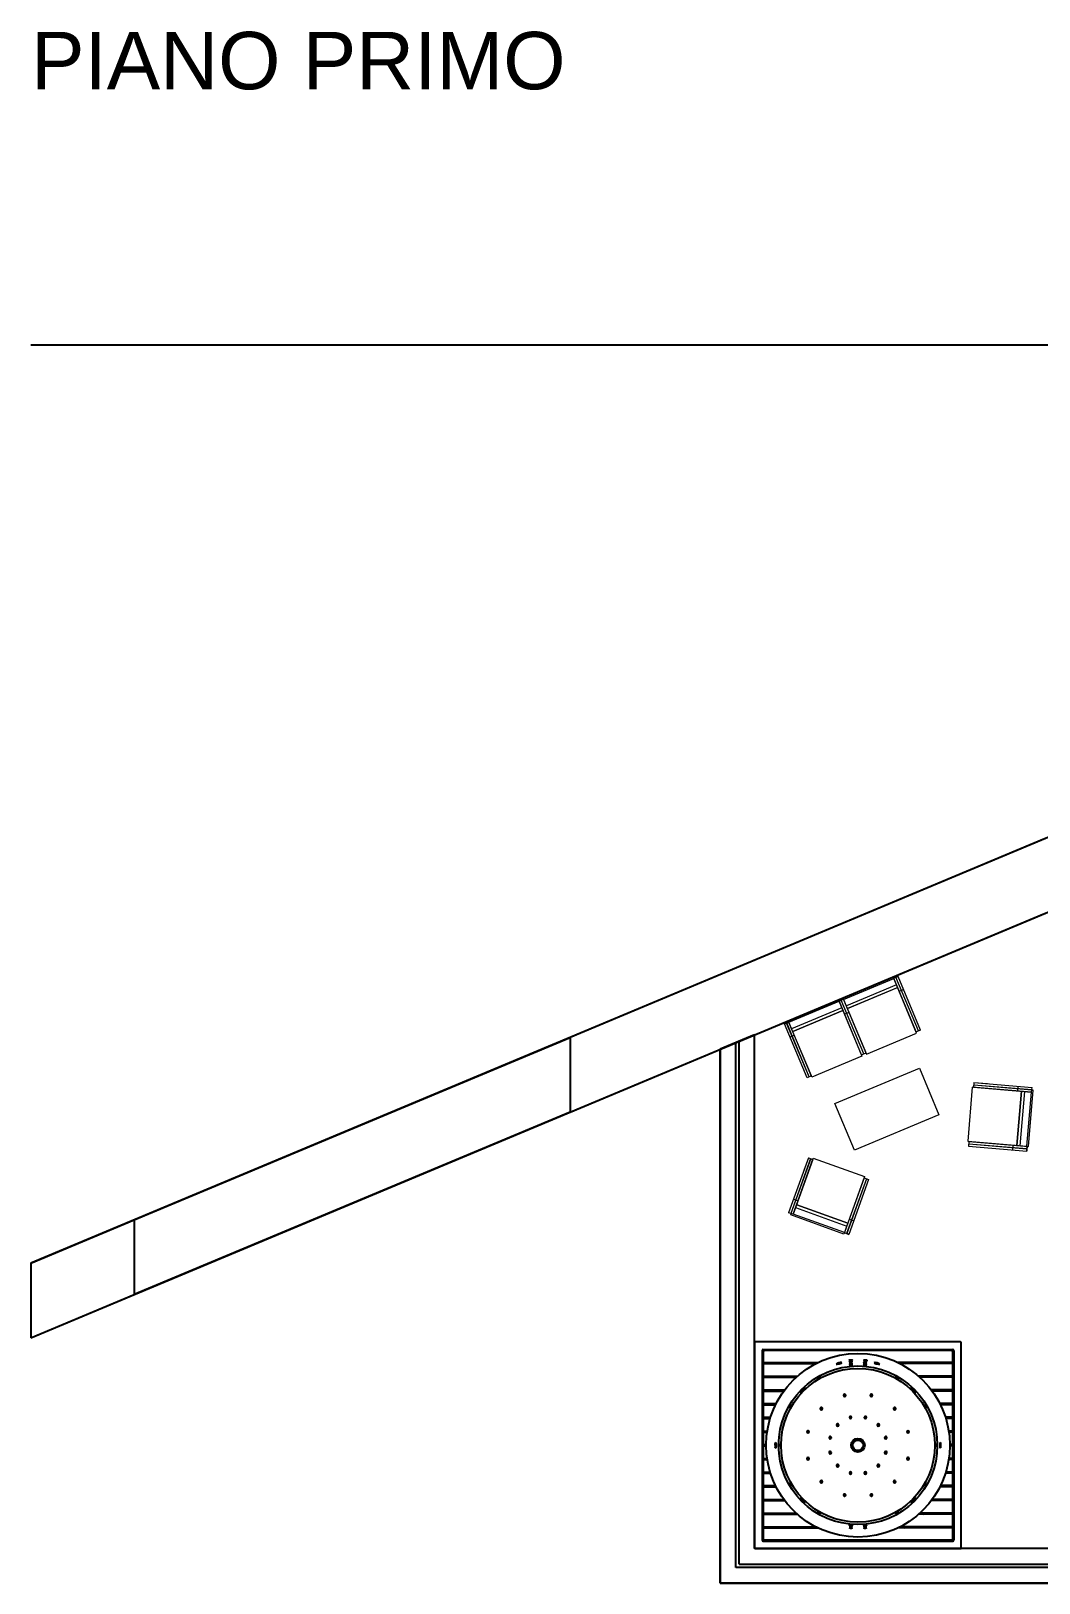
# Model space of a CAD drawing. Header units: millimetres. Extents: x 4686 to 9873, y 2010 to 4441.
# Drawn here: x 7361 to 8239, y 2928 to 4280 of the extents above; entities that cross this region are included whole.
import ezdxf

# ---------------------------------------------------------------- set-up
doc = ezdxf.new("R2010")
doc.units = ezdxf.units.MM
doc.layers.add('ARREDI_attrezzature_furniture', color=175, linetype='Continuous', lineweight=9)
doc.layers.add('SEZIONI_medie_small_section', color=2, linetype='Continuous', lineweight=25)
for name, color, linetype in [('MURO', 1, 'Continuous'), ('vetro', 140, 'Continuous'), ('Wall', 7, 'Continuous')]:
    doc.layers.add(name, color=color, linetype=linetype)
doc.styles.get("Standard").update_dxf_attribs({"font": 'Arial.ttf'})

msp = doc.modelspace()

# ---------------------------------------------------------------- linework, layer by layer
for p, q in [((7360.5, 4006.9), (9360.5, 4006.9)), ((7997.4, 3130.8), (7997.4, 2965.8)), ((7998.4, 3131.8), (8163.2, 3131.8)), ((8164.4, 3130.6), (8164.4, 2965.8)), ((7998.4, 3120.4), (8046.2, 3120.4)), ((7998.4, 3119.4), (8044.2, 3119.4)), ((8000.9, 3120.4), (8000.9, 3119.4)), ((8163.4, 3120.4), (8115.7, 3120.4)), ((8163.4, 3119.4), (8117.7, 3119.4)), ((8160.9, 3120.4), (8160.9, 3119.4)), ((7998.4, 3108.5), (8028.1, 3108.5)), ((7998.4, 3107.5), (8027, 3107.5)), ((7998.4, 3096.5), (8017.1, 3096.5)), ((8000.9, 3108.5), (8000.9, 3107.5)), ((8000.9, 3096.5), (8000.9, 3095.5)), ((8163.4, 3108.5), (8133.7, 3108.5)), ((8163.4, 3107.5), (8134.8, 3107.5)), ((8163.4, 3096.5), (8144.8, 3096.5)), ((8160.9, 3108.5), (8160.9, 3107.5)), ((8160.9, 3096.5), (8160.9, 3095.5)), ((7998.4, 3095.5), (8016.3, 3095.5)), ((7998.4, 3084.6), (8009.6, 3084.6)), ((7998.4, 3083.6), (8009.1, 3083.6)), ((8000.9, 3084.6), (8000.9, 3083.6)), ((8163.4, 3095.5), (8145.5, 3095.5)), ((8163.4, 3084.6), (8152.2, 3084.6)), ((8163.4, 3083.6), (8152.7, 3083.6)), ((8160.9, 3084.6), (8160.9, 3083.6)), ((7998.4, 3072.7), (8004.7, 3072.7)), ((7998.4, 3071.7), (8004.4, 3071.7)), ((8000.9, 3072.7), (8000.9, 3071.7)), ((8163.4, 3072.7), (8157.1, 3072.7)), ((8163.4, 3071.7), (8157.4, 3071.7)), ((8160.9, 3072.7), (8160.9, 3071.7)), ((7998.4, 3060.7), (8001.9, 3060.7)), ((7998.4, 3059.7), (8001.7, 3059.7)), ((8000.9, 3060.7), (8000.9, 3059.7)), ((8163.4, 3060.7), (8160, 3060.7)), ((8163.4, 3059.7), (8160.1, 3059.7)), ((8160.9, 3060.7), (8160.9, 3059.7)), ((7998.4, 3048.9), (8000.9, 3048.9)), ((7998.4, 3047.8), (8000.9, 3047.8)), ((8163.4, 3048.9), (8160.9, 3048.9)), ((8163.4, 3047.8), (8160.9, 3047.8)), ((7998.4, 3036.9), (8001.7, 3036.9)), ((7998.4, 3035.9), (8001.9, 3035.9)), ((8000.9, 3035.9), (8000.9, 3036.9)), ((8163.4, 3035.9), (8160, 3035.9)), ((8163.4, 3036.9), (8160.1, 3036.9)), ((8160.9, 3035.9), (8160.9, 3036.9)), ((7998.4, 3025), (8004.4, 3025)), ((7998.4, 3024), (8004.7, 3024)), ((8000.9, 3024), (8000.9, 3025)), ((8000.9, 3024), (8000.9, 3025)), ((8163.4, 3024), (8157.1, 3024)), ((8163.4, 3025), (8157.4, 3025)), ((8160.9, 3024), (8160.9, 3025)), ((8160.9, 3024), (8160.9, 3025)), ((7998.4, 3013.1), (8009.1, 3013.1)), ((7998.4, 3012.1), (8009.6, 3012.1)), ((8000.9, 3012.1), (8000.9, 3013.1)), ((8163.4, 3012.1), (8152.2, 3012.1)), ((8163.4, 3013.1), (8152.7, 3013.1)), ((8160.9, 3012.1), (8160.9, 3013.1)), ((7998.4, 3001.1), (8016.3, 3001.1)), ((7998.4, 3000.1), (8017.1, 3000.1)), ((7998.4, 2989.2), (8027, 2989.2)), ((7998.4, 2988.2), (8028.1, 2988.2)), ((8000.9, 3000.1), (8000.9, 3001.1)), ((8000.9, 2988.2), (8000.9, 2989.2)), ((8163.4, 2988.2), (8133.7, 2988.2)), ((8163.4, 2989.2), (8134.8, 2989.2)), ((8163.4, 3000.1), (8144.8, 3000.1)), ((8163.4, 3001.1), (8145.5, 3001.1)), ((8160.9, 3000.1), (8160.9, 3001.1)), ((8160.9, 2988.2), (8160.9, 2989.2)), ((7998.4, 2977.3), (8044.2, 2977.3)), ((7998.4, 2976.3), (8046.2, 2976.3)), ((8000.9, 2976.3), (8000.9, 2977.3)), ((8074.7, 2978), (8074.7, 2978)), ((8087.1, 2978), (8087.1, 2978)), ((8163.4, 2976.3), (8115.7, 2976.3)), ((8163.4, 2977.3), (8117.7, 2977.3)), ((7998.4, 2964.8), (8163.4, 2964.8))]:
    msp.add_line(p, q)
for points in [[(8170.9, 3137.6, 0.414214), (8170.2, 3138.3), (7991.6, 3138.3, 0.414214), (7990.9, 3137.6), (7990.9, 2959, 0.414214), (7991.6, 2958.3), (8170.2, 2958.3, 0.414214), (8170.9, 2959)], [(8163.4, 3129.8, 0.414214), (8162.4, 3130.8), (7999.4, 3130.8, 0.414214), (7998.4, 3129.8), (7998.4, 2966.8, 0.414214), (7999.4, 2965.8), (8162.4, 2965.8, 0.414214), (8163.4, 2966.8)]]:
    msp.add_lwpolyline(points, format="xyb", close=True)
for radius in [80, 69.1, 67, 6, 4.5]:
    msp.add_circle((8080.9, 3048.3), radius)
for centre, radius, start, end in [((7998.4, 3130.8), 1, 90, 180), ((8163.2, 3130.6), 1.2, 0, 90), ((8080.9, 3048.3), 82.5, 119.153, 120.5483), ((8080.9, 3048.3), 82.5, 59.4517, 60.847), ((8080.9, 3048.3), 82.5, 144.2564, 145.1076), ((8080.9, 3048.3), 82.5, 133.2191, 134.224), ((8080.9, 3048.3), 82.5, 45.776, 46.7809), ((8080.9, 3048.3), 82.5, 34.8924, 35.7436), ((8080.9, 3048.3), 82.5, 153.9231, 154.6938), ((8080.9, 3048.3), 82.5, 25.3062, 26.0769), ((8080.9, 3048.3), 82.5, 162.8428, 163.5682), ((8080.9, 3048.3), 82.5, 16.4318, 17.1572), ((8080.9, 3048.3), 82.5, 171.3491, 172.051), ((8080.9, 3048.3), 82.5, 7.949, 8.6509), ((8080.9, 3048.3), 82.5, 179.6396, 180.3341), ((8080.9, 3048.3), 82.5, 179.6659, 180.3604), ((8080.9, 3048.3), 82.5, 359.6659, 0.3604), ((8080.9, 3048.3), 82.5, 359.6396, 0.3341), ((8080.9, 3048.3), 82.5, 187.949, 188.6509), ((8080.9, 3048.3), 82.5, 351.3491, 352.051), ((8080.9, 3048.3), 82.5, 196.4318, 197.1572), ((8080.9, 3048.3), 82.5, 196.4318, 197.1572), ((8080.9, 3048.3), 82.5, 342.8428, 343.5682), ((8080.9, 3048.3), 82.5, 342.8428, 343.5682), ((8080.9, 3048.3), 82.5, 205.3062, 206.0769), ((8080.9, 3048.3), 82.5, 333.9231, 334.6938), ((8080.9, 3048.3), 82.5, 214.8924, 215.7436), ((8080.9, 3048.3), 82.5, 225.776, 226.7809), ((8080.9, 3048.3), 82.5, 313.2191, 314.224), ((8080.9, 3048.3), 82.5, 324.2564, 325.1076), ((8080.9, 3048.3), 82.5, 239.4517, 240.847), ((8080.9, 3048.3), 82.5, 299.153, 300.5483), ((7998.4, 2965.8), 1, 180, 270), ((8163.4, 2965.8), 1, 270, 0)]:
    msp.add_arc(centre, radius, start, end)
for points, knots in [([(8066.9, 3120.2), (8066.8, 3120.6), (8064.5, 3120.2), (8064.2, 3120.1), (8064, 3120), (8062, 3119.5), (8062, 3119)], [0, 0, 0, 0, 1, 1, 1, 2, 2, 2, 2]), ([(8062.3, 3119.4), (8063, 3119.4), (8063.9, 3119.5), (8064.6, 3119.7), (8065.2, 3119.8), (8065.9, 3120), (8066.5, 3120.3)], [0, 0, 0, 0, 1, 1, 1, 2, 2, 2, 2]), ([(8076, 3122.3), (8076, 3122.3), (8076, 3122.4), (8076, 3122.4), (8076, 3122.4), (8075.9, 3122.4), (8075.9, 3122.4), (8075.9, 3122.4), (8075.9, 3122.4), (8075.9, 3122.4), (8075.9, 3122.4), (8075.9, 3122.4), (8075.9, 3122.4), (8075.9, 3122.4), (8075.8, 3122.5), (8075.8, 3122.5), (8075.8, 3122.5), (8075.7, 3122.5), (8075.7, 3122.5), (8075.3, 3122.6), (8074.8, 3122.5), (8074.3, 3122.5), (8074.2, 3122.5), (8073, 3122.3), (8073, 3122.1)], [0, 0, 0, 0, 1, 1, 1, 2, 2, 2, 3, 3, 3, 4, 4, 4, 5, 5, 5, 6, 6, 6, 7, 7, 7, 8, 8, 8, 8]), ([(8076.3, 3118.3), (8076.3, 3118.4), (8076.1, 3118.4), (8076, 3118.4), (8075.7, 3118.5), (8075.1, 3118.5), (8074.7, 3118.4), (8074.6, 3118.4), (8073.4, 3118.3), (8073.3, 3118)], [0, 0, 0, 0, 1, 1, 1, 2, 2, 2, 3, 3, 3, 3]), ([(8073.3, 3118), (8073.4, 3117.9), (8073.4, 3117.9), (8073.5, 3117.9), (8073.9, 3117.8), (8074.3, 3117.8), (8074.7, 3117.8), (8075.2, 3117.9), (8075.7, 3117.9), (8076.1, 3118.1), (8076.2, 3118.1), (8076.3, 3118.2), (8076.3, 3118.3)], [0, 0, 0, 0, 1, 1, 1, 2, 2, 2, 3, 3, 3, 4, 4, 4, 4]), ([(8085.5, 3118.3), (8085.5, 3118.3), (8085.6, 3118.2), (8085.6, 3118.2), (8085.6, 3118.2), (8085.6, 3118.2), (8085.6, 3118.2), (8085.6, 3118.2), (8085.6, 3118.2), (8085.6, 3118.2), (8085.6, 3118.2), (8085.6, 3118.1), (8085.6, 3118.1), (8085.6, 3118.1), (8085.7, 3118.1), (8085.7, 3118.1), (8086.1, 3118), (8086.5, 3117.9), (8086.9, 3117.9), (8087.3, 3117.8), (8087.9, 3117.8), (8088.3, 3117.9), (8088.4, 3117.9), (8088.5, 3117.9), (8088.5, 3118)], [0, 0, 0, 0, 1, 1, 1, 2, 2, 2, 3, 3, 3, 4, 4, 4, 5, 5, 5, 6, 6, 6, 7, 7, 7, 8, 8, 8, 8]), ([(8088.7, 3120.1), (8088.7, 3120.4), (8087.3, 3120.6), (8087.1, 3120.6), (8086.8, 3120.6), (8086.3, 3120.6), (8085.9, 3120.5), (8085.9, 3120.5), (8085.9, 3120.5), (8085.9, 3120.5), (8085.9, 3120.5), (8085.8, 3120.5), (8085.8, 3120.5), (8085.8, 3120.5), (8085.8, 3120.5), (8085.8, 3120.5), (8085.8, 3120.5), (8085.7, 3120.4), (8085.7, 3120.4), (8085.7, 3120.4), (8085.7, 3120.4), (8085.7, 3120.4), (8085.7, 3120.4), (8085.7, 3120.4), (8085.7, 3120.4)], [0, 0, 0, 0, 1, 1, 1, 2, 2, 2, 3, 3, 3, 4, 4, 4, 5, 5, 5, 6, 6, 6, 7, 7, 7, 8, 8, 8, 8]), ([(8088.9, 3122.1), (8088.9, 3122.1), (8088.9, 3122.1), (8088.9, 3122.1), (8088.9, 3122.1), (8088.9, 3122.1), (8088.9, 3122.1), (8088.9, 3122.1), (8088.8, 3122.2), (8088.8, 3122.2), (8088.8, 3122.2), (8088.8, 3122.2), (8088.8, 3122.2), (8088.8, 3122.2), (8088.7, 3122.2), (8088.7, 3122.2), (8088.7, 3122.2), (8088.6, 3122.3), (8088.6, 3122.3), (8088.2, 3122.4), (8087.8, 3122.5), (8087.3, 3122.5), (8086.9, 3122.5), (8086.5, 3122.5), (8086.1, 3122.5), (8086.1, 3122.5), (8086, 3122.4), (8086, 3122.4), (8086, 3122.4), (8086, 3122.4), (8086, 3122.4), (8086, 3122.4), (8086, 3122.4), (8086, 3122.4), (8086, 3122.4), (8085.9, 3122.4), (8085.9, 3122.4), (8085.9, 3122.4), (8085.9, 3122.3), (8085.9, 3122.3), (8085.9, 3122.3), (8085.9, 3122.3), (8085.9, 3122.3)], [0, 0, 0, 0, 1, 1, 1, 2, 2, 2, 3, 3, 3, 4, 4, 4, 5, 5, 5, 6, 6, 6, 7, 7, 7, 8, 8, 8, 9, 9, 9, 10, 10, 10, 11, 11, 11, 12, 12, 12, 13, 13, 13, 14, 14, 14, 14]), ([(8085.9, 3122.3), (8085.9, 3122.3), (8085.9, 3122.3), (8085.9, 3122.3), (8085.9, 3122.3), (8085.9, 3122.3), (8085.9, 3122.3), (8085.9, 3122.3), (8086, 3122.2), (8086, 3122.2), (8086, 3122.2), (8086, 3122.2), (8086, 3122.2), (8086, 3122.2), (8086.1, 3122.2), (8086.1, 3122.2), (8086.4, 3122), (8086.9, 3122), (8087.3, 3121.9), (8087.7, 3121.9), (8088.2, 3121.9), (8088.6, 3121.9), (8088.6, 3121.9), (8088.7, 3122), (8088.7, 3122), (8088.7, 3122), (8088.8, 3122), (8088.8, 3122), (8088.8, 3122), (8088.8, 3122), (8088.8, 3122), (8088.8, 3122), (8088.9, 3122), (8088.9, 3122), (8088.9, 3122), (8088.9, 3122), (8088.9, 3122), (8088.9, 3122), (8088.9, 3122.1), (8088.9, 3122.1)], [0, 0, 0, 0, 1, 1, 1, 2, 2, 2, 3, 3, 3, 4, 4, 4, 5, 5, 5, 6, 6, 6, 7, 7, 7, 8, 8, 8, 9, 9, 9, 10, 10, 10, 11, 11, 11, 12, 12, 12, 13, 13, 13, 13]), ([(8095, 3120.2), (8094.9, 3119.7), (8097.1, 3119.2), (8097.4, 3119.2), (8097.6, 3119.1), (8099.7, 3118.7), (8099.8, 3119)], [0, 0, 0, 0, 1, 1, 1, 2, 2, 2, 2]), ([(8095.4, 3120.3), (8096.1, 3120), (8096.8, 3119.8), (8097.5, 3119.6), (8098.1, 3119.5), (8098.9, 3119.4), (8099.5, 3119.4)], [0, 0, 0, 0, 1, 1, 1, 2, 2, 2, 2]), ([(8034.9, 3098.7), (8034.5, 3099), (8032.4, 3097.2), (8032.2, 3096.9), (8032, 3096.7), (8030.2, 3094.7), (8030.5, 3094.3)], [0, 0, 0, 0, 1, 1, 1, 2, 2, 2, 2]), ([(8030.5, 3094.3), (8030.9, 3093.9), (8032.9, 3095.8), (8033, 3096), (8033.2, 3096.1), (8035.3, 3098.3), (8034.9, 3098.7)], [0, 0, 0, 0, 1, 1, 1, 2, 2, 2, 2]), ([(8030.5, 3094.7), (8031.4, 3095.1), (8032.1, 3095.8), (8032.7, 3096.4), (8033.3, 3097), (8034.1, 3097.9), (8034.5, 3098.6)], [0, 0, 0, 0, 1, 1, 1, 2, 2, 2, 2]), ([(8126.9, 3098.7), (8126.5, 3098.3), (8128.6, 3096.1), (8128.8, 3096), (8128.9, 3095.8), (8130.9, 3093.9), (8131.2, 3094.3)], [0, 0, 0, 0, 1, 1, 1, 2, 2, 2, 2]), ([(8131.2, 3094.3), (8131.6, 3094.7), (8129.8, 3096.7), (8129.6, 3096.9), (8129.4, 3097.2), (8127.3, 3099), (8126.9, 3098.7)], [0, 0, 0, 0, 1, 1, 1, 2, 2, 2, 2]), ([(8127.3, 3098.6), (8127.6, 3097.9), (8128.5, 3097), (8129.1, 3096.4), (8129.7, 3095.8), (8130.4, 3095.1), (8131.2, 3094.7)], [0, 0, 0, 0, 1, 1, 1, 2, 2, 2, 2]), ([(8070.1, 3092.1), (8070.2, 3092), (8070.2, 3091.9), (8070.2, 3091.8), (8070.2, 3091.3), (8069.7, 3090.8), (8069.2, 3090.8), (8068.6, 3090.8), (8068.2, 3091.3), (8068.2, 3091.8), (8068.2, 3092.4), (8068.6, 3092.8), (8069.2, 3092.8), (8069.6, 3092.8), (8070, 3092.5), (8070.1, 3092.1)], [0, 0, 0, 0, 1, 1, 1, 2, 2, 2, 3, 3, 3, 4, 4, 4, 5, 5, 5, 5]), ([(8091.6, 3092.1), (8091.7, 3092.5), (8092.1, 3092.8), (8092.6, 3092.8), (8093.1, 3092.8), (8093.6, 3092.4), (8093.6, 3091.8), (8093.6, 3091.3), (8093.1, 3090.8), (8092.6, 3090.8), (8092, 3090.8), (8091.6, 3091.3), (8091.6, 3091.8), (8091.6, 3091.9), (8091.6, 3092), (8091.6, 3092.1)], [0, 0, 0, 0, 1, 1, 1, 2, 2, 2, 3, 3, 3, 4, 4, 4, 5, 5, 5, 5]), ([(8049.7, 3080.9), (8049.9, 3080.7), (8050, 3080.4), (8050, 3080.2), (8050, 3079.6), (8049.5, 3079.2), (8049, 3079.2), (8048.4, 3079.2), (8048, 3079.6), (8048, 3080.2), (8048, 3080.7), (8048.4, 3081.2), (8049, 3081.2), (8049.2, 3081.2), (8049.5, 3081.1), (8049.7, 3080.9)], [0, 0, 0, 0, 1, 1, 1, 2, 2, 2, 3, 3, 3, 4, 4, 4, 5, 5, 5, 5]), ([(8075.3, 3072.8), (8075.4, 3072.7), (8075.4, 3072.6), (8075.4, 3072.5), (8075.4, 3072), (8074.9, 3071.5), (8074.4, 3071.5), (8073.8, 3071.5), (8073.4, 3072), (8073.4, 3072.5), (8073.4, 3073.1), (8073.8, 3073.5), (8074.4, 3073.5), (8074.8, 3073.5), (8075.2, 3073.2), (8075.3, 3072.8)], [0, 0, 0, 0, 1, 1, 1, 2, 2, 2, 3, 3, 3, 4, 4, 4, 5, 5, 5, 5]), ([(8086.4, 3072.8), (8086.6, 3073.2), (8087, 3073.5), (8087.4, 3073.5), (8088, 3073.5), (8088.4, 3073.1), (8088.4, 3072.5), (8088.4, 3072), (8088, 3071.5), (8087.4, 3071.5), (8086.9, 3071.5), (8086.4, 3072), (8086.4, 3072.5), (8086.4, 3072.6), (8086.4, 3072.7), (8086.4, 3072.8)], [0, 0, 0, 0, 1, 1, 1, 2, 2, 2, 3, 3, 3, 4, 4, 4, 5, 5, 5, 5]), ([(8112.1, 3080.9), (8112.3, 3081.1), (8112.5, 3081.2), (8112.8, 3081.2), (8113.3, 3081.2), (8113.8, 3080.7), (8113.8, 3080.2), (8113.8, 3079.6), (8113.3, 3079.2), (8112.8, 3079.2), (8112.2, 3079.2), (8111.8, 3079.6), (8111.8, 3080.2), (8111.8, 3080.4), (8111.9, 3080.7), (8112.1, 3080.9)], [0, 0, 0, 0, 1, 1, 1, 2, 2, 2, 3, 3, 3, 4, 4, 4, 5, 5, 5, 5]), ([(8037.6, 3061), (8038, 3060.8), (8038.3, 3060.5), (8038.3, 3060), (8038.3, 3059.4), (8037.9, 3059), (8037.3, 3059), (8036.8, 3059), (8036.3, 3059.4), (8036.3, 3060), (8036.3, 3060.5), (8036.8, 3061), (8037.3, 3061), (8037.4, 3061), (8037.5, 3061), (8037.6, 3061)], [0, 0, 0, 0, 1, 1, 1, 2, 2, 2, 3, 3, 3, 4, 4, 4, 5, 5, 5, 5]), ([(8056.9, 3055.8), (8057.4, 3055.7), (8057.7, 3055.3), (8057.7, 3054.8), (8057.7, 3054.3), (8057.2, 3053.8), (8056.7, 3053.8), (8056.1, 3053.8), (8055.7, 3054.3), (8055.7, 3054.8), (8055.7, 3055.4), (8056.1, 3055.8), (8056.7, 3055.8), (8056.8, 3055.8), (8056.8, 3055.8), (8056.9, 3055.8)], [0, 0, 0, 0, 1, 1, 1, 2, 2, 2, 3, 3, 3, 4, 4, 4, 5, 5, 5, 5]), ([(8063.9, 3066.7), (8064, 3066.5), (8064.1, 3066.3), (8064.1, 3066), (8064.1, 3065.5), (8063.7, 3065), (8063.1, 3065), (8062.6, 3065), (8062.1, 3065.5), (8062.1, 3066), (8062.1, 3066.6), (8062.6, 3067), (8063.1, 3067), (8063.4, 3067), (8063.7, 3066.9), (8063.9, 3066.7)], [0, 0, 0, 0, 1, 1, 1, 2, 2, 2, 3, 3, 3, 4, 4, 4, 5, 5, 5, 5]), ([(8097.9, 3066.7), (8098.1, 3066.9), (8098.4, 3067), (8098.6, 3067), (8099.2, 3067), (8099.6, 3066.6), (8099.6, 3066), (8099.6, 3065.5), (8099.2, 3065), (8098.6, 3065), (8098.1, 3065), (8097.6, 3065.5), (8097.6, 3066), (8097.6, 3066.3), (8097.7, 3066.5), (8097.9, 3066.7)], [0, 0, 0, 0, 1, 1, 1, 2, 2, 2, 3, 3, 3, 4, 4, 4, 5, 5, 5, 5]), ([(8104.9, 3055.8), (8104.9, 3055.8), (8105, 3055.8), (8105.1, 3055.8), (8105.7, 3055.8), (8106.1, 3055.4), (8106.1, 3054.8), (8106.1, 3054.3), (8105.7, 3053.8), (8105.1, 3053.8), (8104.6, 3053.8), (8104.1, 3054.3), (8104.1, 3054.8), (8104.1, 3055.3), (8104.4, 3055.7), (8104.9, 3055.8)], [0, 0, 0, 0, 1, 1, 1, 2, 2, 2, 3, 3, 3, 4, 4, 4, 5, 5, 5, 5]), ([(8124.2, 3061), (8124.3, 3061), (8124.4, 3061), (8124.4, 3061), (8125, 3061), (8125.5, 3060.5), (8125.5, 3060), (8125.5, 3059.4), (8125, 3059), (8124.4, 3059), (8123.9, 3059), (8123.4, 3059.4), (8123.4, 3060), (8123.4, 3060.5), (8123.7, 3060.8), (8124.2, 3061)], [0, 0, 0, 0, 1, 1, 1, 2, 2, 2, 3, 3, 3, 4, 4, 4, 5, 5, 5, 5]), ([(8009.2, 3050.8), (8008.7, 3050.8), (8008.6, 3048.7), (8008.6, 3048.5), (8008.6, 3048.2), (8008.7, 3045.9), (8009.2, 3045.8)], [0, 0, 0, 0, 1, 1, 1, 2, 2, 2, 2]), ([(8013.5, 3049.8), (8013.2, 3049.8), (8013.2, 3048.6), (8013.2, 3048.4), (8013.2, 3048.3), (8013.2, 3046.9), (8013.5, 3046.8)], [0, 0, 0, 0, 1, 1, 1, 2, 2, 2, 2]), ([(8013.5, 3046.8), (8013.5, 3046.8), (8013.5, 3046.8), (8013.5, 3046.8), (8013.5, 3046.8), (8013.6, 3046.9), (8013.6, 3046.9), (8013.6, 3046.9), (8013.6, 3046.9), (8013.6, 3046.9), (8013.6, 3046.9), (8013.6, 3047), (8013.6, 3047), (8013.6, 3047), (8013.6, 3047), (8013.6, 3047), (8013.6, 3047), (8013.7, 3047.1), (8013.7, 3047.1), (8013.8, 3047.5), (8013.8, 3048), (8013.8, 3048.4), (8013.8, 3048.8), (8013.8, 3049.4), (8013.6, 3049.7), (8013.6, 3049.7), (8013.6, 3049.7), (8013.6, 3049.7), (8013.6, 3049.7), (8013.6, 3049.8), (8013.6, 3049.8), (8013.6, 3049.8), (8013.6, 3049.8), (8013.6, 3049.8), (8013.6, 3049.8), (8013.5, 3049.8), (8013.5, 3049.8), (8013.5, 3049.8), (8013.5, 3049.8), (8013.5, 3049.8)], [0, 0, 0, 0, 1, 1, 1, 2, 2, 2, 3, 3, 3, 4, 4, 4, 5, 5, 5, 6, 6, 6, 7, 7, 7, 8, 8, 8, 9, 9, 9, 10, 10, 10, 11, 11, 11, 12, 12, 12, 13, 13, 13, 13]), ([(8056.4, 3042.8), (8056.5, 3042.9), (8056.6, 3042.9), (8056.7, 3042.9), (8057.2, 3042.9), (8057.7, 3042.4), (8057.7, 3041.9), (8057.7, 3041.3), (8057.2, 3040.9), (8056.7, 3040.9), (8056.1, 3040.9), (8055.7, 3041.3), (8055.7, 3041.9), (8055.7, 3042.3), (8056, 3042.7), (8056.4, 3042.8)], [0, 0, 0, 0, 1, 1, 1, 2, 2, 2, 3, 3, 3, 4, 4, 4, 5, 5, 5, 5]), ([(8105.4, 3042.8), (8105.8, 3042.7), (8106.1, 3042.3), (8106.1, 3041.9), (8106.1, 3041.3), (8105.7, 3040.9), (8105.1, 3040.9), (8104.6, 3040.9), (8104.1, 3041.3), (8104.1, 3041.9), (8104.1, 3042.4), (8104.6, 3042.9), (8105.1, 3042.9), (8105.2, 3042.9), (8105.3, 3042.9), (8105.4, 3042.8)], [0, 0, 0, 0, 1, 1, 1, 2, 2, 2, 3, 3, 3, 4, 4, 4, 5, 5, 5, 5]), ([(8148.3, 3049.8), (8148.3, 3049.8), (8148.2, 3049.8), (8148.2, 3049.8), (8148.2, 3049.8), (8148.2, 3049.8), (8148.2, 3049.8), (8148.2, 3049.8), (8148.2, 3049.8), (8148.2, 3049.8), (8148.2, 3049.8), (8148.2, 3049.7), (8148.2, 3049.7), (8148.2, 3049.7), (8148.1, 3049.7), (8148.1, 3049.7), (8148, 3049.4), (8148, 3048.8), (8148, 3048.4), (8148, 3048), (8148, 3047.5), (8148.1, 3047.1), (8148.1, 3047.1), (8148.1, 3047), (8148.1, 3047), (8148.1, 3047), (8148.2, 3047), (8148.2, 3047), (8148.2, 3047), (8148.2, 3046.9), (8148.2, 3046.9), (8148.2, 3046.9), (8148.2, 3046.9), (8148.2, 3046.9), (8148.2, 3046.9), (8148.2, 3046.8), (8148.2, 3046.8), (8148.2, 3046.8), (8148.3, 3046.8), (8148.3, 3046.8)], [0, 0, 0, 0, 1, 1, 1, 2, 2, 2, 3, 3, 3, 4, 4, 4, 5, 5, 5, 6, 6, 6, 7, 7, 7, 8, 8, 8, 9, 9, 9, 10, 10, 10, 11, 11, 11, 12, 12, 12, 13, 13, 13, 13]), ([(8148.3, 3046.8), (8148.5, 3046.9), (8148.6, 3048.3), (8148.6, 3048.4), (8148.6, 3048.6), (8148.5, 3049.8), (8148.3, 3049.8)], [0, 0, 0, 0, 1, 1, 1, 2, 2, 2, 2]), ([(8152.6, 3045.8), (8153.1, 3045.9), (8153.2, 3048.2), (8153.1, 3048.5), (8153.2, 3048.7), (8153, 3050.8), (8152.6, 3050.8)], [0, 0, 0, 0, 1, 1, 1, 2, 2, 2, 2]), ([(8037.1, 3037.6), (8037.1, 3037.7), (8037.2, 3037.7), (8037.3, 3037.7), (8037.9, 3037.7), (8038.3, 3037.2), (8038.3, 3036.7), (8038.3, 3036.1), (8037.9, 3035.7), (8037.3, 3035.7), (8036.8, 3035.7), (8036.3, 3036.1), (8036.3, 3036.7), (8036.3, 3037.1), (8036.6, 3037.5), (8037.1, 3037.6)], [0, 0, 0, 0, 1, 1, 1, 2, 2, 2, 3, 3, 3, 4, 4, 4, 5, 5, 5, 5]), ([(8062.4, 3031.4), (8062.6, 3031.5), (8062.9, 3031.6), (8063.1, 3031.6), (8063.7, 3031.6), (8064.1, 3031.2), (8064.1, 3030.6), (8064.1, 3030.1), (8063.7, 3029.6), (8063.1, 3029.6), (8062.6, 3029.6), (8062.1, 3030.1), (8062.1, 3030.6), (8062.1, 3030.9), (8062.2, 3031.2), (8062.4, 3031.4)], [0, 0, 0, 0, 1, 1, 1, 2, 2, 2, 3, 3, 3, 4, 4, 4, 5, 5, 5, 5]), ([(8099.3, 3031.4), (8099.5, 3031.2), (8099.6, 3030.9), (8099.6, 3030.6), (8099.6, 3030.1), (8099.2, 3029.6), (8098.6, 3029.6), (8098.1, 3029.6), (8097.6, 3030.1), (8097.6, 3030.6), (8097.6, 3031.2), (8098.1, 3031.6), (8098.6, 3031.6), (8098.9, 3031.6), (8099.2, 3031.5), (8099.3, 3031.4)], [0, 0, 0, 0, 1, 1, 1, 2, 2, 2, 3, 3, 3, 4, 4, 4, 5, 5, 5, 5]), ([(8124.7, 3037.6), (8125.1, 3037.5), (8125.5, 3037.1), (8125.5, 3036.7), (8125.5, 3036.1), (8125, 3035.7), (8124.4, 3035.7), (8123.9, 3035.7), (8123.4, 3036.1), (8123.4, 3036.7), (8123.4, 3037.2), (8123.9, 3037.7), (8124.4, 3037.7), (8124.5, 3037.7), (8124.6, 3037.7), (8124.7, 3037.6)], [0, 0, 0, 0, 1, 1, 1, 2, 2, 2, 3, 3, 3, 4, 4, 4, 5, 5, 5, 5]), ([(8021.8, 3016), (8021.8, 3016), (8021.8, 3016), (8021.8, 3016), (8021.8, 3016), (8021.8, 3015.9), (8021.8, 3015.9), (8021.8, 3015.9), (8021.7, 3015.9), (8021.7, 3015.9), (8021.7, 3015.9), (8021.7, 3015.9), (8021.7, 3015.9), (8021.7, 3015.9), (8021.7, 3015.8), (8021.7, 3015.8), (8021.7, 3015.8), (8021.8, 3015.7), (8021.8, 3015.7), (8021.8, 3015.3), (8022, 3015), (8022.2, 3014.6), (8022.3, 3014.4), (8023, 3013.3), (8023.3, 3013.4)], [0, 0, 0, 0, 1, 1, 1, 2, 2, 2, 3, 3, 3, 4, 4, 4, 5, 5, 5, 6, 6, 6, 7, 7, 7, 8, 8, 8, 8]), ([(8023.3, 3013.4), (8023.5, 3013.5), (8022.8, 3014.8), (8022.7, 3014.9), (8022.5, 3015.2), (8022.3, 3015.6), (8022, 3015.9), (8021.9, 3015.9), (8021.9, 3016), (8021.8, 3016)], [0, 0, 0, 0, 1, 1, 1, 2, 2, 2, 3, 3, 3, 3]), ([(8048.3, 3017.2), (8048.5, 3017.4), (8048.7, 3017.5), (8049, 3017.5), (8049.5, 3017.5), (8050, 3017), (8050, 3016.5), (8050, 3015.9), (8049.5, 3015.5), (8049, 3015.5), (8048.4, 3015.5), (8048, 3015.9), (8048, 3016.5), (8048, 3016.8), (8048.1, 3017), (8048.3, 3017.2)], [0, 0, 0, 0, 1, 1, 1, 2, 2, 2, 3, 3, 3, 4, 4, 4, 5, 5, 5, 5]), ([(8073.4, 3024.4), (8073.5, 3024.9), (8073.9, 3025.2), (8074.4, 3025.2), (8074.9, 3025.2), (8075.4, 3024.7), (8075.4, 3024.2), (8075.4, 3023.6), (8074.9, 3023.2), (8074.4, 3023.2), (8073.8, 3023.2), (8073.4, 3023.6), (8073.4, 3024.2), (8073.4, 3024.3), (8073.4, 3024.3), (8073.4, 3024.4)], [0, 0, 0, 0, 1, 1, 1, 2, 2, 2, 3, 3, 3, 4, 4, 4, 5, 5, 5, 5]), ([(8088.4, 3024.4), (8088.4, 3024.3), (8088.4, 3024.3), (8088.4, 3024.2), (8088.4, 3023.6), (8088, 3023.2), (8087.4, 3023.2), (8086.9, 3023.2), (8086.4, 3023.6), (8086.4, 3024.2), (8086.4, 3024.7), (8086.9, 3025.2), (8087.4, 3025.2), (8087.9, 3025.2), (8088.3, 3024.9), (8088.4, 3024.4)], [0, 0, 0, 0, 1, 1, 1, 2, 2, 2, 3, 3, 3, 4, 4, 4, 5, 5, 5, 5]), ([(8113.5, 3017.2), (8113.7, 3017), (8113.8, 3016.8), (8113.8, 3016.5), (8113.8, 3015.9), (8113.3, 3015.5), (8112.8, 3015.5), (8112.2, 3015.5), (8111.8, 3015.9), (8111.8, 3016.5), (8111.8, 3017), (8112.2, 3017.5), (8112.8, 3017.5), (8113.1, 3017.5), (8113.3, 3017.4), (8113.5, 3017.2)], [0, 0, 0, 0, 1, 1, 1, 2, 2, 2, 3, 3, 3, 4, 4, 4, 5, 5, 5, 5]), ([(8140, 3016), (8139.9, 3016), (8139.9, 3015.9), (8139.8, 3015.9), (8139.5, 3015.6), (8139.3, 3015.2), (8139.1, 3014.9), (8139, 3014.8), (8138.3, 3013.5), (8138.5, 3013.4)], [0, 0, 0, 0, 1, 1, 1, 2, 2, 2, 3, 3, 3, 3]), ([(8138.5, 3013.4), (8138.8, 3013.3), (8139.5, 3014.4), (8139.6, 3014.6), (8139.7, 3015), (8139.9, 3015.3), (8140, 3015.7), (8140, 3015.7), (8140, 3015.8), (8140, 3015.8), (8140, 3015.8), (8140, 3015.9), (8140, 3015.9), (8140, 3015.9), (8140, 3015.9), (8140, 3015.9), (8140, 3015.9), (8140, 3015.9), (8140, 3015.9), (8140, 3015.9), (8140, 3016), (8140, 3016), (8140, 3016), (8140, 3016), (8140, 3016)], [0, 0, 0, 0, 1, 1, 1, 2, 2, 2, 3, 3, 3, 4, 4, 4, 5, 5, 5, 6, 6, 6, 7, 7, 7, 8, 8, 8, 8]), ([(8030.5, 3002.4), (8030.5, 3002.4), (8030.5, 3002.3), (8030.5, 3002.3), (8030.5, 3002.3), (8030.5, 3002.2), (8030.5, 3002.2), (8030.5, 3002.2), (8030.5, 3002.1), (8030.5, 3002.1), (8030.5, 3002.1), (8030.6, 3002), (8030.6, 3002), (8030.6, 3002), (8030.6, 3001.9), (8030.6, 3001.9), (8031, 3001.1), (8031.7, 3000.3), (8032.3, 2999.7), (8032.5, 2999.4), (8034.4, 2997.7), (8034.9, 2998)], [0, 0, 0, 0, 1, 1, 1, 2, 2, 2, 3, 3, 3, 4, 4, 4, 5, 5, 5, 6, 6, 6, 7, 7, 7, 7]), ([(8068.2, 3005.1), (8068.3, 3005.5), (8068.7, 3005.8), (8069.2, 3005.8), (8069.7, 3005.8), (8070.2, 3005.4), (8070.2, 3004.8), (8070.2, 3004.3), (8069.7, 3003.8), (8069.2, 3003.8), (8068.6, 3003.8), (8068.2, 3004.3), (8068.2, 3004.8), (8068.2, 3004.9), (8068.2, 3005), (8068.2, 3005.1)], [0, 0, 0, 0, 1, 1, 1, 2, 2, 2, 3, 3, 3, 4, 4, 4, 5, 5, 5, 5]), ([(8093.6, 3005.1), (8093.6, 3005), (8093.6, 3004.9), (8093.6, 3004.8), (8093.6, 3004.3), (8093.1, 3003.8), (8092.6, 3003.8), (8092, 3003.8), (8091.6, 3004.3), (8091.6, 3004.8), (8091.6, 3005.4), (8092, 3005.8), (8092.6, 3005.8), (8093.1, 3005.8), (8093.5, 3005.5), (8093.6, 3005.1)], [0, 0, 0, 0, 1, 1, 1, 2, 2, 2, 3, 3, 3, 4, 4, 4, 5, 5, 5, 5]), ([(8126.9, 2998), (8127.4, 2997.7), (8129.2, 2999.4), (8129.5, 2999.7), (8130.1, 3000.3), (8130.8, 3001.1), (8131.2, 3001.9), (8131.2, 3001.9), (8131.2, 3002), (8131.2, 3002), (8131.2, 3002), (8131.3, 3002.1), (8131.3, 3002.1), (8131.3, 3002.1), (8131.3, 3002.2), (8131.3, 3002.2), (8131.3, 3002.2), (8131.3, 3002.3), (8131.3, 3002.3), (8131.3, 3002.3), (8131.3, 3002.4), (8131.2, 3002.4)], [0, 0, 0, 0, 1, 1, 1, 2, 2, 2, 3, 3, 3, 4, 4, 4, 5, 5, 5, 6, 6, 6, 7, 7, 7, 7]), ([(8045.9, 2990.8), (8045.8, 2990.7), (8045.9, 2990.6), (8046, 2990.6), (8046.2, 2990.3), (8046.6, 2990), (8046.9, 2989.8), (8047.1, 2989.7), (8048.3, 2989.1), (8048.5, 2989.3)], [0, 0, 0, 0, 1, 1, 1, 2, 2, 2, 3, 3, 3, 3]), ([(8113.3, 2989.3), (8113.5, 2989.1), (8114.7, 2989.7), (8114.8, 2989.8), (8115.1, 2990), (8115.6, 2990.3), (8115.8, 2990.6), (8115.8, 2990.6), (8115.9, 2990.7), (8115.9, 2990.8)], [0, 0, 0, 0, 1, 1, 1, 2, 2, 2, 3, 3, 3, 3]), ([(8073.1, 2976.6), (8073.1, 2976.3), (8074.3, 2976.1), (8074.4, 2976.1), (8074.6, 2976.1), (8076, 2976), (8076, 2976.3)], [0, 0, 0, 0, 1, 1, 1, 2, 2, 2, 2]), ([(8076.2, 2978.4), (8076.2, 2978.5), (8076.1, 2978.6), (8076, 2978.6), (8075.6, 2978.8), (8075.1, 2978.8), (8074.6, 2978.8), (8074.2, 2978.9), (8073.8, 2978.9), (8073.4, 2978.8), (8073.3, 2978.8), (8073.3, 2978.8), (8073.2, 2978.7)], [0, 0, 0, 0, 1, 1, 1, 2, 2, 2, 3, 3, 3, 4, 4, 4, 4]), ([(8073.2, 2978.7), (8073.2, 2978.7), (8073.2, 2978.7), (8073.2, 2978.7), (8073.2, 2978.7), (8073.2, 2978.6), (8073.2, 2978.6), (8073.2, 2978.6), (8073.3, 2978.6), (8073.3, 2978.6), (8073.3, 2978.6), (8073.3, 2978.6), (8073.3, 2978.6), (8073.3, 2978.6), (8073.4, 2978.6), (8073.4, 2978.6), (8073.4, 2978.6), (8073.4, 2978.5), (8073.4, 2978.5), (8073.8, 2978.4), (8074.2, 2978.3), (8074.6, 2978.3), (8075, 2978.2), (8075.5, 2978.2), (8075.9, 2978.3), (8075.9, 2978.3), (8076, 2978.3), (8076, 2978.3), (8076, 2978.3), (8076.1, 2978.3), (8076.1, 2978.3), (8076.1, 2978.3), (8076.2, 2978.4), (8076.2, 2978.4), (8076.2, 2978.4), (8076.2, 2978.4), (8076.2, 2978.4), (8076.2, 2978.4), (8076.2, 2978.4), (8076.2, 2978.4)], [0, 0, 0, 0, 1, 1, 1, 2, 2, 2, 3, 3, 3, 4, 4, 4, 5, 5, 5, 6, 6, 6, 7, 7, 7, 8, 8, 8, 9, 9, 9, 10, 10, 10, 11, 11, 11, 12, 12, 12, 13, 13, 13, 13]), ([(8088.5, 2978.7), (8088.5, 2978.8), (8088.4, 2978.8), (8088.4, 2978.8), (8088, 2978.9), (8087.5, 2978.9), (8087.1, 2978.8), (8086.7, 2978.8), (8086.2, 2978.8), (8085.8, 2978.6), (8085.7, 2978.6), (8085.6, 2978.5), (8085.5, 2978.4)], [0, 0, 0, 0, 1, 1, 1, 2, 2, 2, 3, 3, 3, 4, 4, 4, 4]), ([(8085.5, 2978.4), (8085.5, 2978.4), (8085.6, 2978.4), (8085.6, 2978.4), (8085.6, 2978.4), (8085.6, 2978.4), (8085.6, 2978.4), (8085.6, 2978.4), (8085.7, 2978.3), (8085.7, 2978.3), (8085.7, 2978.3), (8085.7, 2978.3), (8085.7, 2978.3), (8085.7, 2978.3), (8085.8, 2978.3), (8085.8, 2978.3), (8086.2, 2978.2), (8086.8, 2978.2), (8087.2, 2978.3), (8087.5, 2978.3), (8088, 2978.4), (8088.4, 2978.5), (8088.4, 2978.5), (8088.4, 2978.6), (8088.4, 2978.6), (8088.4, 2978.6), (8088.5, 2978.6), (8088.5, 2978.6), (8088.5, 2978.6), (8088.5, 2978.6), (8088.5, 2978.6), (8088.5, 2978.6), (8088.5, 2978.6), (8088.5, 2978.6), (8088.5, 2978.6), (8088.5, 2978.7), (8088.5, 2978.7), (8088.5, 2978.7), (8088.5, 2978.7), (8088.5, 2978.7)], [0, 0, 0, 0, 1, 1, 1, 2, 2, 2, 3, 3, 3, 4, 4, 4, 5, 5, 5, 6, 6, 6, 7, 7, 7, 8, 8, 8, 9, 9, 9, 10, 10, 10, 11, 11, 11, 12, 12, 12, 13, 13, 13, 13]), ([(8085.7, 2976.3), (8085.8, 2976), (8087.2, 2976.1), (8087.4, 2976.1), (8087.5, 2976.1), (8088.7, 2976.3), (8088.7, 2976.6)], [0, 0, 0, 0, 1, 1, 1, 2, 2, 2, 2])]:
    msp.add_open_spline(points, degree=3, knots=knots)
for points in [[(8062, 3119), (8062.2, 3118.5), (8067, 3119.6), (8066.9, 3120.2)], [(8073, 3122.1), (8073, 3121.7), (8076, 3122), (8076, 3122.3)], [(8073, 3122.1), (8073, 3121.7), (8076, 3122), (8076, 3122.3)], [(8076.1, 3120.4), (8076, 3120.8), (8073.2, 3120.5), (8073.2, 3120.1)], [(8073.2, 3120.1), (8073.2, 3119.8), (8076.1, 3120), (8076.1, 3120.4)], [(8073.7, 3122.4), (8074.2, 3122.4), (8074.7, 3122.4), (8075.2, 3122.5)], [(8073.9, 3120.5), (8074.4, 3120.4), (8074.9, 3120.5), (8075.4, 3120.6)], [(8074.1, 3118.3), (8074.6, 3118.3), (8075, 3118.4), (8075.5, 3118.5)], [(8088.5, 3118), (8088.5, 3118.4), (8085.7, 3118.7), (8085.5, 3118.3)], [(8085.7, 3120.4), (8085.7, 3120), (8088.7, 3119.8), (8088.7, 3120.1)], [(8086.3, 3118.5), (8086.8, 3118.4), (8087.3, 3118.3), (8087.8, 3118.3)], [(8086.5, 3120.6), (8087, 3120.5), (8087.5, 3120.4), (8088, 3120.5)], [(8086.7, 3122.5), (8087.1, 3122.4), (8087.7, 3122.4), (8088.2, 3122.4)], [(8099.8, 3119), (8099.8, 3119.8), (8095.3, 3120.8), (8095, 3120.2)], [(8048.5, 3107.4), (8048.2, 3107.7), (8045.8, 3106.3), (8045.9, 3105.9)], [(8045.9, 3105.9), (8046.1, 3105.6), (8048.6, 3107.1), (8048.5, 3107.4)], [(8046.4, 3106.5), (8046.8, 3106.7), (8047.3, 3107), (8047.7, 3107.2)], [(8113.3, 3107.4), (8113.2, 3107.1), (8115.7, 3105.6), (8115.9, 3105.9)], [(8115.9, 3105.9), (8116, 3106.3), (8113.6, 3107.7), (8113.3, 3107.4)], [(8114.1, 3107.2), (8114.5, 3107), (8115, 3106.7), (8115.4, 3106.5)], [(8023.3, 3083.3), (8022.9, 3083.4), (8021.5, 3081), (8021.8, 3080.7)], [(8021.8, 3080.7), (8022.1, 3080.6), (8023.6, 3083.1), (8023.3, 3083.3)], [(8021.9, 3081.5), (8022.2, 3081.9), (8022.5, 3082.3), (8022.7, 3082.8)], [(8138.5, 3083.3), (8138.2, 3083.1), (8139.7, 3080.6), (8140, 3080.7)], [(8140, 3080.7), (8140.3, 3081), (8138.9, 3083.4), (8138.5, 3083.3)], [(8139.1, 3082.8), (8139.3, 3082.3), (8139.6, 3081.9), (8139.8, 3081.5)], [(8008.9, 3046.2), (8009.2, 3047.6), (8009.2, 3049.1), (8008.9, 3050.5)], [(8009.2, 3045.8), (8009.8, 3045.9), (8009.7, 3050.8), (8009.2, 3050.8)], [(8013.2, 3047.6), (8013.3, 3048.1), (8013.3, 3048.6), (8013.2, 3049.1)], [(8148.5, 3049.1), (8148.5, 3048.6), (8148.5, 3048.1), (8148.5, 3047.6)], [(8152.6, 3050.8), (8152, 3050.8), (8152, 3045.9), (8152.6, 3045.8)], [(8152.9, 3050.5), (8152.6, 3049.1), (8152.6, 3047.6), (8152.9, 3046.2)], [(8022.7, 3013.9), (8022.5, 3014.3), (8022.2, 3014.8), (8021.9, 3015.2)], [(8139.8, 3015.2), (8139.6, 3014.8), (8139.3, 3014.3), (8139.1, 3013.9)], [(8034.9, 2998), (8035.4, 2998.5), (8031, 3002.9), (8030.5, 3002.4)], [(8034.5, 2998), (8033.9, 2999.2), (8031.7, 3001.4), (8030.5, 3002)], [(8131.2, 3002.4), (8130.7, 3002.9), (8126.3, 2998.5), (8126.9, 2998)], [(8131.2, 3002), (8130.1, 3001.4), (8127.8, 2999.2), (8127.3, 2998)], [(8048.5, 2989.3), (8048.6, 2989.6), (8046.1, 2991.1), (8045.9, 2990.8)], [(8047.7, 2989.4), (8047.3, 2989.7), (8046.9, 2990), (8046.4, 2990.2)], [(8115.9, 2990.8), (8115.7, 2991.1), (8113.2, 2989.6), (8113.3, 2989.3)], [(8115.4, 2990.2), (8114.9, 2990), (8114.5, 2989.7), (8114.1, 2989.4)], [(8076, 2976.3), (8076.1, 2976.7), (8073.1, 2976.9), (8073.1, 2976.6)], [(8075.3, 2976.1), (8074.8, 2976.2), (8074.3, 2976.2), (8073.8, 2976.2)], [(8075.4, 2978.2), (8075, 2978.3), (8074.5, 2978.4), (8074, 2978.4)], [(8088.7, 2976.6), (8088.7, 2976.9), (8085.7, 2976.7), (8085.7, 2976.3)], [(8087.8, 2978.4), (8087.3, 2978.4), (8086.8, 2978.3), (8086.3, 2978.2)], [(8088, 2976.2), (8087.5, 2976.2), (8087, 2976.2), (8086.5, 2976.1)]]:
    msp.add_open_spline(points, degree=3)
at = {"layer": 'ARREDI_attrezzature_furniture', "lineweight": 20}
for p, q in [((8066.2, 3437.4), (8111.5, 3456.4)), ((8068.3, 3436.7), (8112.1, 3455)), ((8114.5, 3449.5), (8070.8, 3431.1)), ((8132, 3407.4), (8111.5, 3456.4)), ((8112.1, 3455.2), (8114, 3456)), ((8112.7, 3455.6), (8112.1, 3455.2)), ((8131.7, 3408.4), (8112.1, 3455.2)), ((8113.6, 3455.9), (8112.7, 3455.6)), ((8114, 3456), (8113.6, 3455.9)), ((8114.7, 3456.4), (8114, 3456)), ((8133.6, 3409.2), (8114, 3456)), ((8133.7, 3409.2), (8114, 3456)), ((8114.1, 3456), (8115.9, 3456.8)), ((8115.5, 3456.7), (8114.7, 3456.4)), ((8115.9, 3456.8), (8115.5, 3456.7)), ((8135.5, 3410), (8115.9, 3456.8)), ((8116.9, 3449.1), (8116.9, 3449)), ((8020.2, 3418.1), (8065.5, 3437.1)), ((8020.8, 3416.8), (8064.5, 3435.1)), ((8064.5, 3435.3), (8066.3, 3436)), ((8084.1, 3388.5), (8064.5, 3435.3)), ((8064.5, 3435.1), (8084.4, 3387.4)), ((8065.5, 3437.1), (8066, 3435.9)), ((8066.2, 3437.4), (8066.7, 3436.2)), ((8085.9, 3389.2), (8066.3, 3436)), ((8066.4, 3436.1), (8068.3, 3436.8)), ((8086, 3389.3), (8066.4, 3436.1)), ((8087.9, 3390), (8068.3, 3436.8)), ((8068.4, 3436.7), (8088.4, 3389.1)), ((8071.7, 3428.7), (8115.4, 3447)), ((8115.5, 3447.1), (8071.8, 3428.8)), ((8120.7, 3445.3), (8116.8, 3443.7)), ((8066.8, 3429.5), (8023.1, 3411.2)), ((8024.1, 3408.8), (8067.8, 3427.1)), ((8067.8, 3427.1), (8024.1, 3408.8)), ((8073.2, 3425.4), (8069.2, 3423.8)), ((8016.9, 3415.3), (8018.7, 3416.1)), ((8017.5, 3415.7), (8016.9, 3415.4)), ((8036.5, 3368.5), (8016.9, 3415.4)), ((8018.3, 3416), (8017.5, 3415.7)), ((8018.7, 3416.1), (8018.3, 3416)), ((8038.3, 3369.3), (8018.7, 3416.1)), ((8018.8, 3416.1), (8020.7, 3416.9)), ((8019.4, 3416.5), (8018.8, 3416.2)), ((8038.4, 3369.3), (8018.8, 3416.2)), ((8020.3, 3416.8), (8019.4, 3416.5)), ((8040.3, 3370.1), (8020.2, 3418.1)), ((8020.7, 3416.9), (8020.3, 3416.8)), ((8040.8, 3369.1), (8020.8, 3416.8)), ((8088.4, 3389.1), (8132, 3407.4)), ((8135.5, 3410), (8131.7, 3408.4)), ((8025.5, 3405.5), (8021.7, 3403.9)), ((8087.9, 3390), (8083.3, 3400.9)), ((8084.4, 3387.4), (8040.8, 3369.1)), ((8087.9, 3390), (8084.1, 3388.5)), ((8040.3, 3370.1), (8036.5, 3368.5)), ((8180.5, 3360.3), (8176.6, 3313.1)), ((8232, 3355.9), (8180.5, 3360.3)), ((8181.9, 3364.3), (8181.6, 3360.3)), ((8181.6, 3360.3), (8232.2, 3356)), ((8181.8, 3362.4), (8232.4, 3358.1)), ((8181.8, 3362.3), (8232.3, 3358)), ((8181.9, 3364.3), (8193.7, 3363.4)), ((8181.9, 3364.3), (8232.5, 3360.1)), ((8219.4, 3309.4), (8223.4, 3356.7)), ((8223.4, 3356.7), (8219.4, 3309.4)), ((8220.2, 3361.2), (8219.8, 3357)), ((8226, 3356.4), (8222, 3309.2)), ((8228.1, 3308.8), (8232, 3355.9)), ((8229.5, 3308.5), (8233.6, 3357.6)), ((8232.2, 3356), (8232.3, 3358)), ((8233.6, 3357.6), (8232.3, 3357.7)), ((8232.4, 3358.1), (8232.5, 3360.1)), ((8176.6, 3313.1), (8228.1, 3308.8)), ((8177.6, 3312.9), (8177.3, 3308.8)), ((8177.6, 3312.9), (8229.5, 3308.5)), ((8177.3, 3308.8), (8227.9, 3304.6)), ((8177.5, 3310.9), (8228.1, 3306.7)), ((8177.5, 3310.8), (8228, 3306.6)), ((8215.8, 3309.8), (8215.5, 3305.6)), ((8227.9, 3304.6), (8228, 3306.6)), ((8228, 3305.3), (8227.9, 3304.6)), ((8228, 3306.7), (8228.2, 3308.7)), ((8228, 3306.6), (8228.1, 3306.2)), ((8228.1, 3306.2), (8228, 3305.3)), ((8228.2, 3307.4), (8228.1, 3306.7)), ((8228.2, 3308.7), (8228.2, 3308.3)), ((8228.2, 3308.3), (8228.2, 3307.4)), ((8037.7, 3298.7), (8020.5, 3250.9)), ((8039.6, 3298), (8022.4, 3250.3)), ((8039.7, 3298), (8022.5, 3250.2)), ((8041.6, 3297.3), (8024.4, 3249.6)), ((8024.5, 3249.7), (8042, 3298.3)), ((8037.7, 3298.7), (8033.7, 3287.6)), ((8037.7, 3298.7), (8041.6, 3297.3)), ((8042, 3298.3), (8086.6, 3282.3)), ((8086.3, 3281.2), (8068.7, 3232.2)), ((8086.6, 3282.3), (8069.1, 3233.6)), ((8088.2, 3280.5), (8071, 3232.8)), ((8088.3, 3280.5), (8071.1, 3232.8)), ((8090.1, 3279.8), (8072.9, 3232)), ((8086.3, 3281.2), (8090.1, 3279.8)), ((8024.6, 3262.7), (8028.7, 3261.2)), ((8022.4, 3250.3), (8020.5, 3250.9)), ((8022.4, 3248.9), (8022.8, 3250.1)), ((8068.7, 3232.2), (8022.4, 3248.9)), ((8024.4, 3249.6), (8022.5, 3250.2)), ((8069.1, 3233.6), (8024.5, 3249.7)), ((8026.6, 3255.4), (8071.2, 3239.3)), ((8072.1, 3241.7), (8027.5, 3257.8)), ((8027.5, 3257.8), (8072.1, 3241.7)), ((8073.2, 3245.2), (8077.2, 3243.8)), ((8071, 3232.8), (8069.1, 3233.5)), ((8069.1, 3233.5), (8069.5, 3233.3)), ((8069.5, 3233.3), (8070.3, 3233)), ((8070.3, 3233), (8071, 3232.8)), ((8072.9, 3232.1), (8071.1, 3232.8)), ((8071.1, 3232.8), (8071.4, 3232.6)), ((8071.4, 3232.6), (8072.3, 3232.2)), ((8072.3, 3232.2), (8072.9, 3232))]:
    msp.add_line(p, q, dxfattribs=at)
msp.add_lwpolyline([(8060.8, 3346), (8134.5, 3376.9), (8151.4, 3336.3), (8077.8, 3305.5)], close=True, dxfattribs=at)
at = {"layer": 'MURO'}
for p, q in [((7450.5, 3244.6), (7830.2, 3403.6)), ((7830.2, 3403.6), (7830.2, 3338.6)), ((7830.2, 3338.6), (7450.5, 3179.6)), ((7450.5, 3244.6), (7450.5, 3179.6))]:
    msp.add_line(p, q, dxfattribs=at)
at = {"layer": 'SEZIONI_medie_small_section', "color": 3}
for p, q in [((9271.1, 4006.9), (7360.5, 3206.9)), ((7360.5, 3141.9), (9360.5, 3979.4)), ((7990.9, 3405.9), (7960.9, 3393.3)), ((7990.9, 2958.3), (7990.9, 3405.9)), ((7960.9, 3393.3), (7960.9, 2928.3)), ((7360.5, 3206.9), (7360.5, 3141.9)), ((8360.9, 2958.3), (7990.9, 2958.3)), ((7960.9, 2928.3), (8390.9, 2928.3))]:
    msp.add_line(p, q, dxfattribs=at)
at = {"layer": 'vetro'}
for p, q in [((8243.5, 3576.7), (7830.2, 3403.6)), ((7830.2, 3338.6), (8243.5, 3511.6)), ((7974.4, 2941.8), (7974.4, 3398.9)), ((7977.4, 2944.8), (7977.4, 3400.2)), ((7360.5, 3206.9), (7450.5, 3244.6)), ((7360.5, 3141.9), (7450.5, 3179.6)), ((8360.9, 2941.8), (7974.4, 2941.8)), ((7977.4, 2944.8), (8360.9, 2944.8))]:
    msp.add_line(p, q, dxfattribs=at)
at = {"layer": 'Wall'}
for p, q in [((7990.9, 2958.3), (7990.9, 3405.9)), ((7960.9, 2928.3), (7960.9, 3393.3)), ((8360.9, 2958.3), (7990.9, 2958.3)), ((8390.9, 2928.3), (7960.9, 2928.3))]:
    msp.add_line(p, q, dxfattribs=at)

# ---------------------------------------------------------------- texts
at = {"insert": (7360.5, 4279.6), "char_height": 50, "attachment_point": 1}
msp.add_mtext_dynamic_manual_height_columns('PIANO PRIMO', width=1017.121, gutter_width=12.5, heights=[0], dxfattribs=at)

doc.saveas('drawing.dxf')
